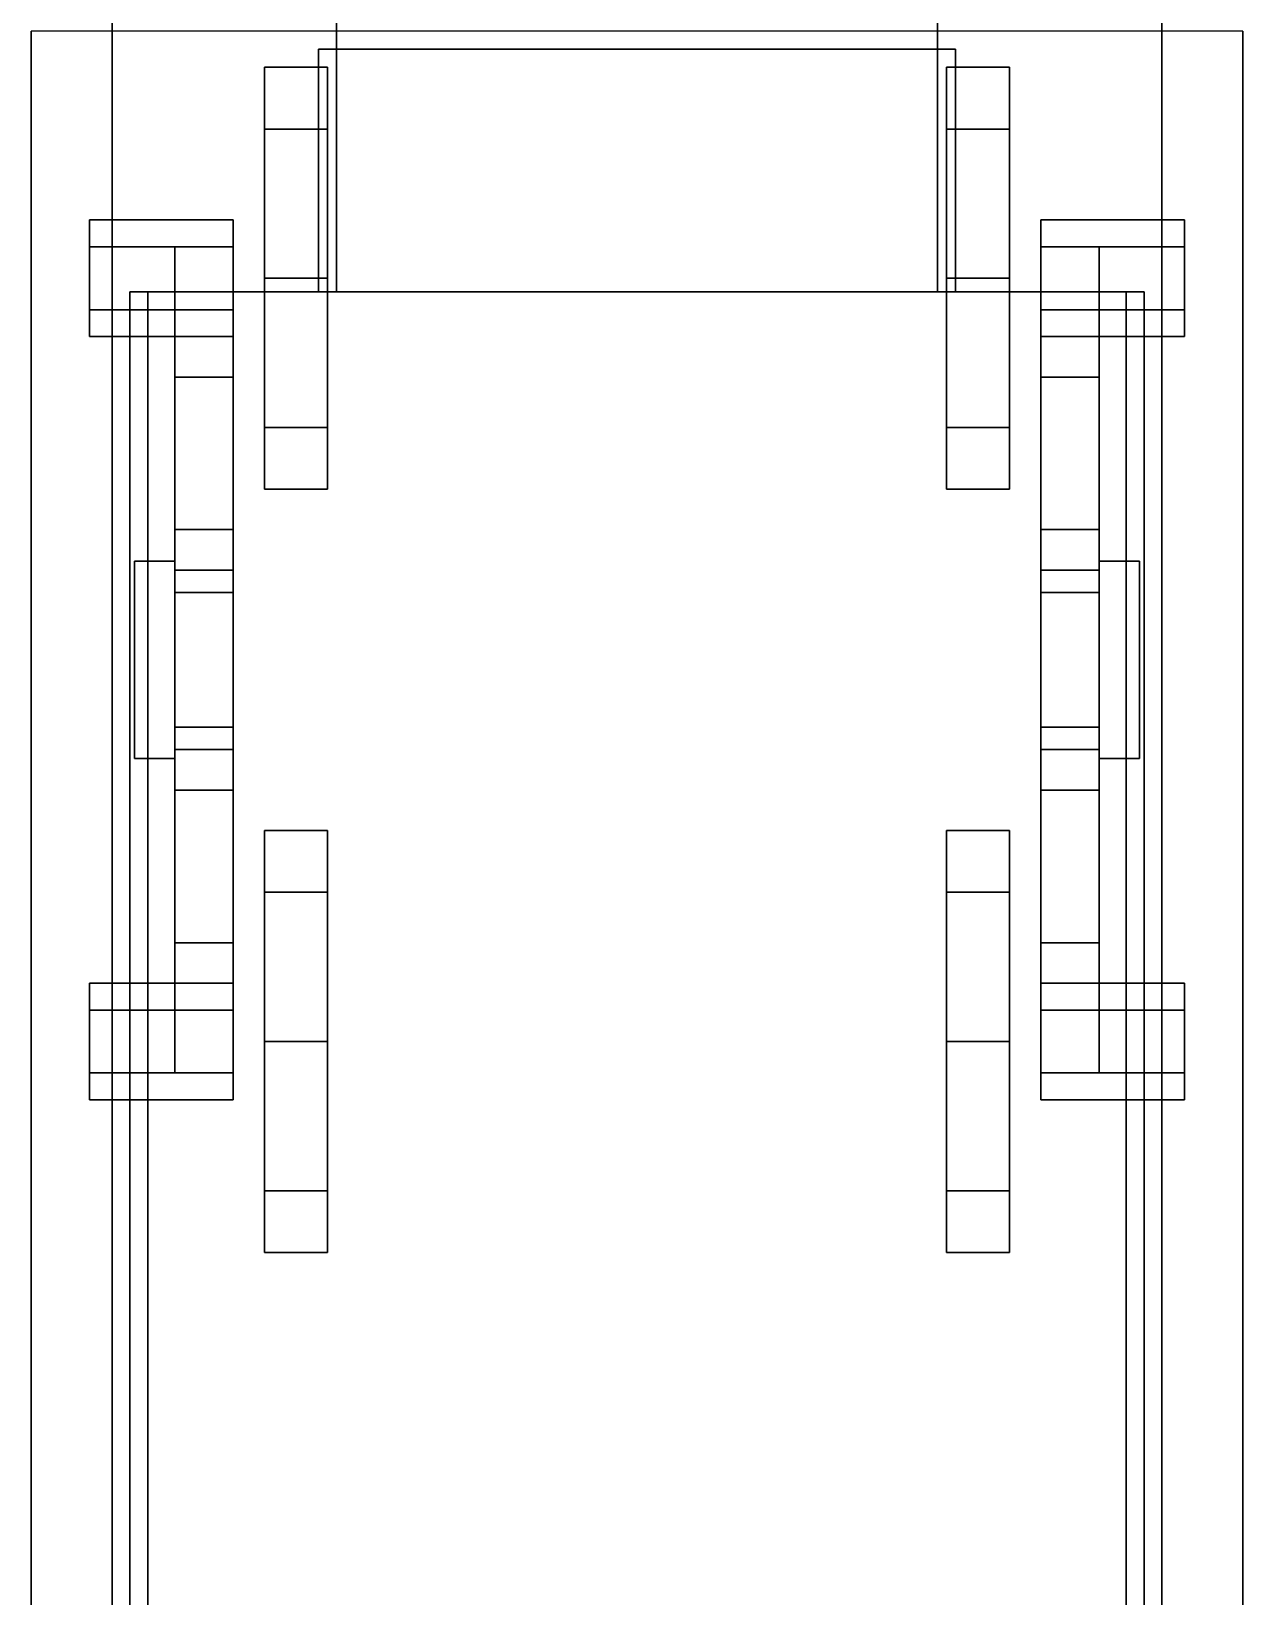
# Model space of a CAD drawing. Extents: x -1.4 to 1.4, y -13.4 to 5.2.
# Drawn here: x -1.35 to 1.35, y -9.567 to -6.08 of the extents above; entities that cross this region are included whole.
import ezdxf

# ---------------------------------------------------------------- set-up
doc = ezdxf.new("R2010")
doc.units = 0
doc.layers.get('0').update_dxf_attribs({"linetype": 'CONTINUOUS'})
doc.layers.add('WHEELS', color=2, linetype='CONTINUOUS')

msp = doc.modelspace()

# ---------------------------------------------------------------- linework, layer by layer
for points in [[(-1.17, -5.58, 1.25), (-1.17, -5.58, 0.97), (-1.17, -12.92, 0.97), (-1.17, -12.92, 1.25)], [(1.17, -12.92, 1.25), (1.17, -5.58, 1.25), (-1.17, -5.58, 1.25), (-1.17, -12.92, 1.25)], [(1.17, -12.92, 0.97), (1.17, -5.58, 0.97), (1.17, -5.58, 1.25), (1.17, -12.92, 1.25)], [(-0.67, -5.92, 3.4), (-0.67, -6.12, 3.3172), (0.67, -6.12, 3.3172), (0.67, -5.92, 3.4)], [(-0.67, -5.92, 3.4), (-0.67, -5.92, 3.11), (-0.67, -6.12, 3.11), (-0.67, -6.12, 3.3172)], [(0.67, -6.12, 3.11), (0.67, -5.92, 3.11), (0.67, -5.92, 3.4), (0.67, -6.12, 3.3172)], [(1.35, -12.55, 3.11), (1.35, -6.08, 3.11), (-1.35, -6.08, 3.11), (-1.35, -12.55, 3.11)], [(-1.35, -6.08, 3.11), (-1.35, -6.08, 1.25), (-1.35, -12.55, 1.25), (-1.35, -12.55, 3.11)], [(1.35, -12.55, 1.25), (1.35, -6.08, 1.25), (1.35, -6.08, 3.11), (1.35, -12.55, 3.11)], [(-0.71, -6.66, 3.56), (-0.67, -6.66, 3.6), (-0.67, -6.12, 3.6), (-0.71, -6.12, 3.56)], [(-0.67, -6.66, 3.52), (-0.71, -6.66, 3.56), (-0.71, -6.12, 3.56), (-0.67, -6.12, 3.52)], [(-0.71, -6.12, 3.56), (0.71, -6.12, 3.56), (0.67, -6.12, 3.52), (-0.67, -6.12, 3.52)], [(-0.67, -6.12, 3.6), (0.67, -6.12, 3.6), (0.71, -6.12, 3.56), (-0.71, -6.12, 3.56)], [(-0.67, -6.12, 3.52), (-0.67, -6.12, 3.11), (-0.67, -6.66, 3.11), (-0.67, -6.66, 3.52)], [(-0.67, -6.66, 3.6), (0.67, -6.66, 3.6), (0.67, -6.12, 3.6), (-0.67, -6.12, 3.6)], [(-0.67, -6.12, 3.52), (0.67, -6.12, 3.52), (0.67, -6.12, 3.3172), (-0.67, -6.12, 3.3172)], [(0.67, -6.66, 3.11), (0.67, -6.12, 3.11), (0.67, -6.12, 3.52), (0.67, -6.66, 3.52)], [(0.71, -6.66, 3.56), (0.67, -6.66, 3.52), (0.67, -6.12, 3.52), (0.71, -6.12, 3.56)], [(0.67, -6.66, 3.6), (0.71, -6.66, 3.56), (0.71, -6.12, 3.56), (0.67, -6.12, 3.6)], [(-0.9, -6.5, 0.4), (-0.9, -6.56, 0.3), (-1.22, -6.56, 0.3), (-1.22, -6.5, 0.4)], [(-1.22, -6.5, 0.4), (-1.22, -6.56, 0.3), (-1.22, -6.7, 0.3), (-1.22, -6.76, 0.4)], [(-0.9, -6.5, 0.66), (-0.9, -6.5, 0.4), (-1.22, -6.5, 0.4), (-1.22, -6.5, 0.66)], [(-1.22, -6.5, 0.66), (-1.22, -6.5, 0.4), (-1.22, -6.76, 0.4), (-1.22, -6.76, 0.66)], [(-0.9, -6.76, 0.66), (-0.9, -6.5, 0.66), (-1.22, -6.5, 0.66), (-1.22, -6.76, 0.66)], [(1.22, -6.5, 0.4), (1.22, -6.56, 0.3), (0.9, -6.56, 0.3), (0.9, -6.5, 0.4)], [(1.22, -6.5, 0.66), (1.22, -6.5, 0.4), (0.9, -6.5, 0.4), (0.9, -6.5, 0.66)], [(0.9, -6.5, 0.66), (0.9, -6.76, 0.66), (1.22, -6.76, 0.66), (1.22, -6.5, 0.66)], [(1.22, -6.76, 0.4), (1.22, -6.7, 0.3), (1.22, -6.56, 0.3), (1.22, -6.5, 0.4)], [(1.22, -6.76, 0.66), (1.22, -6.76, 0.4), (1.22, -6.5, 0.4), (1.22, -6.5, 0.66)], [(-1.22, -6.7, 0.3), (-1.22, -6.56, 0.3), (-0.9, -6.56, 0.3), (-0.9, -6.7, 0.3)], [(-1.03, -6.56, 0.71), (-1.03, -7.19, 0.84), (-0.9, -7.19, 0.84), (-0.9, -6.56, 0.71)], [(-1.03, -6.56, 0.66), (-1.03, -6.56, 0.71), (-0.9, -6.56, 0.71), (-0.9, -6.56, 0.66)], [(-1.03, -6.85, 0.71), (-1.03, -7.19, 0.77), (-1.03, -7.19, 0.84), (-1.03, -6.56, 0.71)], [(-1.03, -6.85, 0.66), (-1.03, -6.85, 0.71), (-1.03, -6.56, 0.71), (-1.03, -6.56, 0.66)], [(1.22, -6.56, 0.3), (1.22, -6.7, 0.3), (0.9, -6.7, 0.3), (0.9, -6.56, 0.3)], [(0.9, -6.56, 0.66), (0.9, -6.56, 0.71), (1.03, -6.56, 0.71), (1.03, -6.56, 0.66)], [(0.9, -6.56, 0.71), (0.9, -7.19, 0.84), (1.03, -7.19, 0.84), (1.03, -6.56, 0.71)], [(1.03, -6.56, 0.71), (1.03, -6.85, 0.71), (1.03, -6.85, 0.66), (1.03, -6.56, 0.66)], [(1.03, -7.19, 0.84), (1.03, -7.19, 0.77), (1.03, -6.85, 0.71), (1.03, -6.56, 0.71)], [(-1.09, -10.52, 3.52), (-1.13, -10.52, 3.56), (-1.13, -6.66, 3.56), (-1.09, -6.66, 3.52)], [(-1.13, -10.52, 3.56), (-1.09, -10.52, 3.6), (-1.09, -6.66, 3.6), (-1.13, -6.66, 3.56)], [(-1.09, -6.66, 3.52), (-1.09, -6.66, 3.11), (-1.09, -10.52, 3.11), (-1.09, -10.52, 3.52)], [(1.09, -10.52, 3.6), (1.09, -6.66, 3.6), (-1.09, -6.66, 3.6), (-1.09, -10.52, 3.6)], [(-0.67, -6.66, 3.52), (-0.67, -6.66, 3.11), (-1.09, -6.66, 3.11), (-1.09, -6.66, 3.52)], [(1.09, -6.66, 3.52), (1.09, -6.66, 3.11), (0.67, -6.66, 3.11), (0.67, -6.66, 3.52)], [(1.09, -10.52, 3.11), (1.09, -6.66, 3.11), (1.09, -6.66, 3.52), (1.09, -10.52, 3.52)], [(1.09, -10.52, 3.6), (1.13, -10.52, 3.56), (1.13, -6.66, 3.56), (1.09, -6.66, 3.6)], [(1.13, -10.52, 3.56), (1.09, -10.52, 3.52), (1.09, -6.66, 3.52), (1.13, -6.66, 3.56)], [(-1.22, -6.76, 0.4), (-1.22, -6.7, 0.3), (-0.9, -6.7, 0.3), (-0.9, -6.76, 0.4)], [(0.9, -6.76, 0.4), (0.9, -6.7, 0.3), (1.22, -6.7, 0.3), (1.22, -6.76, 0.4)], [(-1.22, -6.76, 0.66), (-1.22, -6.76, 0.4), (-0.9, -6.76, 0.4), (-0.9, -6.76, 0.66)], [(-1.03, -6.85, 0.52), (-1.03, -6.85, 0.66), (-1.03, -6.76, 0.66), (-1.03, -6.76, 0.52)], [(-0.9, -6.76, 0.52), (-0.9, -6.85, 0.52), (-1.03, -6.85, 0.52), (-1.03, -6.76, 0.52)], [(0.9, -6.76, 0.66), (0.9, -6.76, 0.4), (1.22, -6.76, 0.4), (1.22, -6.76, 0.66)], [(1.03, -6.76, 0.52), (1.03, -6.85, 0.52), (0.9, -6.85, 0.52), (0.9, -6.76, 0.52)], [(1.03, -6.76, 0.66), (1.03, -6.85, 0.66), (1.03, -6.85, 0.52), (1.03, -6.76, 0.52)], [(-0.9, -6.85, 0.52), (-0.9, -7.19, 0.34), (-1.03, -7.19, 0.34), (-1.03, -6.85, 0.52)], [(-1.03, -7.19, 0.34), (-1.03, -7.19, 0.4), (-1.03, -6.85, 0.58), (-1.03, -6.85, 0.52)], [(-0.9, -6.85, 0.58), (-0.9, -6.85, 0.71), (-1.03, -6.85, 0.71), (-1.03, -6.85, 0.58)], [(-1.03, -6.85, 0.58), (-1.03, -7.19, 0.4), (-0.9, -7.19, 0.4), (-0.9, -6.85, 0.58)], [(-0.9, -6.85, 0.71), (-0.9, -7.19, 0.77), (-1.03, -7.19, 0.77), (-1.03, -6.85, 0.71)], [(1.03, -6.85, 0.52), (1.03, -7.19, 0.34), (0.9, -7.19, 0.34), (0.9, -6.85, 0.52)], [(1.03, -6.85, 0.58), (1.03, -6.85, 0.71), (0.9, -6.85, 0.71), (0.9, -6.85, 0.58)], [(0.9, -6.85, 0.58), (0.9, -7.19, 0.4), (1.03, -7.19, 0.4), (1.03, -6.85, 0.58)], [(1.03, -6.85, 0.71), (1.03, -7.19, 0.77), (0.9, -7.19, 0.77), (0.9, -6.85, 0.71)], [(1.03, -6.85, 0.58), (1.03, -7.19, 0.4), (1.03, -7.19, 0.34), (1.03, -6.85, 0.52)], [(-1.03, -7.33, 0.25), (-1.03, -7.28, 0.86), (-1.03, -7.19, 0.84), (-1.03, -7.19, 0.34)], [(-0.9, -7.19, 0.34), (-0.9, -7.33, 0.25), (-1.03, -7.33, 0.25), (-1.03, -7.19, 0.34)], [(-1.03, -7.19, 0.84), (-1.03, -7.28, 0.86), (-0.9, -7.28, 0.86), (-0.9, -7.19, 0.84)], [(-1.03, -7.19, 0.4), (-1.03, -7.19, 0.77), (-0.9, -7.19, 0.77), (-0.9, -7.19, 0.4)], [(1.03, -7.19, 0.34), (1.03, -7.33, 0.25), (0.9, -7.33, 0.25), (0.9, -7.19, 0.34)], [(0.9, -7.19, 0.84), (0.9, -7.28, 0.86), (1.03, -7.28, 0.86), (1.03, -7.19, 0.84)], [(0.9, -7.19, 0.4), (0.9, -7.19, 0.77), (1.03, -7.19, 0.77), (1.03, -7.19, 0.4)], [(1.03, -7.19, 0.84), (1.03, -7.28, 0.86), (1.03, -7.33, 0.25), (1.03, -7.19, 0.34)], [(-1.12, -7.26, 0.79), (-1.12, -7.26, 0.33), (-1.12, -7.7, 0.33), (-1.12, -7.7, 0.79)], [(-1.03, -7.26, 0.79), (-1.03, -7.26, 0.33), (-1.12, -7.26, 0.33), (-1.12, -7.26, 0.79)], [(-1.12, -7.7, 0.33), (-1.12, -7.26, 0.33), (-1.03, -7.26, 0.33), (-1.03, -7.7, 0.33)], [(-1.03, -7.7, 0.79), (-1.03, -7.26, 0.79), (-1.12, -7.26, 0.79), (-1.12, -7.7, 0.79)], [(-1.03, -7.68, 0.86), (-1.03, -7.28, 0.86), (-1.03, -7.33, 0.25), (-1.03, -7.63, 0.25)], [(-0.9, -7.68, 0.86), (-0.9, -7.28, 0.86), (-1.03, -7.28, 0.86), (-1.03, -7.68, 0.86)], [(0.9, -7.28, 0.86), (0.9, -7.68, 0.86), (1.03, -7.68, 0.86), (1.03, -7.28, 0.86)], [(1.12, -7.26, 0.79), (1.12, -7.26, 0.33), (1.03, -7.26, 0.33), (1.03, -7.26, 0.79)], [(1.12, -7.26, 0.33), (1.12, -7.7, 0.33), (1.03, -7.7, 0.33), (1.03, -7.26, 0.33)], [(1.03, -7.26, 0.79), (1.03, -7.7, 0.79), (1.12, -7.7, 0.79), (1.12, -7.26, 0.79)], [(1.03, -7.28, 0.86), (1.03, -7.68, 0.86), (1.03, -7.63, 0.25), (1.03, -7.33, 0.25)], [(1.12, -7.7, 0.79), (1.12, -7.7, 0.33), (1.12, -7.26, 0.33), (1.12, -7.26, 0.79)], [(-1.03, -7.63, 0.25), (-1.03, -7.33, 0.25), (-0.9, -7.33, 0.25), (-0.9, -7.63, 0.25)], [(1.03, -7.33, 0.25), (1.03, -7.63, 0.25), (0.9, -7.63, 0.25), (0.9, -7.33, 0.25)], [(-1.03, -7.77, 0.84), (-1.03, -7.68, 0.86), (-1.03, -7.63, 0.25), (-1.03, -7.77, 0.34)], [(-1.03, -7.77, 0.34), (-1.03, -7.63, 0.25), (-0.9, -7.63, 0.25), (-0.9, -7.77, 0.34)], [(0.9, -7.77, 0.34), (0.9, -7.63, 0.25), (1.03, -7.63, 0.25), (1.03, -7.77, 0.34)], [(1.03, -7.63, 0.25), (1.03, -7.68, 0.86), (1.03, -7.77, 0.84), (1.03, -7.77, 0.34)], [(-1.12, -7.7, 0.79), (-1.12, -7.7, 0.33), (-1.03, -7.7, 0.33), (-1.03, -7.7, 0.79)], [(-0.9, -7.77, 0.84), (-0.9, -7.68, 0.86), (-1.03, -7.68, 0.86), (-1.03, -7.77, 0.84)], [(1.03, -7.77, 0.84), (1.03, -7.68, 0.86), (0.9, -7.68, 0.86), (0.9, -7.77, 0.84)], [(1.03, -7.7, 0.79), (1.03, -7.7, 0.33), (1.12, -7.7, 0.33), (1.12, -7.7, 0.79)], [(-1.03, -8.11, 0.58), (-1.03, -7.77, 0.4), (-1.03, -7.77, 0.34), (-1.03, -8.11, 0.52)], [(-1.03, -8.11, 0.52), (-1.03, -7.77, 0.34), (-0.9, -7.77, 0.34), (-0.9, -8.11, 0.52)], [(-0.9, -7.77, 0.4), (-0.9, -7.77, 0.77), (-1.03, -7.77, 0.77), (-1.03, -7.77, 0.4)], [(-0.9, -8.11, 0.58), (-0.9, -7.77, 0.4), (-1.03, -7.77, 0.4), (-1.03, -8.11, 0.58)], [(-1.03, -7.77, 0.84), (-1.03, -7.77, 0.77), (-1.03, -8.11, 0.71), (-1.03, -8.4, 0.71)], [(-0.9, -8.4, 0.71), (-0.9, -7.77, 0.84), (-1.03, -7.77, 0.84), (-1.03, -8.4, 0.71)], [(-1.03, -8.11, 0.71), (-1.03, -7.77, 0.77), (-0.9, -7.77, 0.77), (-0.9, -8.11, 0.71)], [(0.9, -8.11, 0.52), (0.9, -7.77, 0.34), (1.03, -7.77, 0.34), (1.03, -8.11, 0.52)], [(1.03, -7.77, 0.4), (1.03, -7.77, 0.77), (0.9, -7.77, 0.77), (0.9, -7.77, 0.4)], [(1.03, -8.11, 0.58), (1.03, -7.77, 0.4), (0.9, -7.77, 0.4), (0.9, -8.11, 0.58)], [(1.03, -8.4, 0.71), (1.03, -7.77, 0.84), (0.9, -7.77, 0.84), (0.9, -8.4, 0.71)], [(0.9, -8.11, 0.71), (0.9, -7.77, 0.77), (1.03, -7.77, 0.77), (1.03, -8.11, 0.71)], [(1.03, -7.77, 0.34), (1.03, -7.77, 0.4), (1.03, -8.11, 0.58), (1.03, -8.11, 0.52)], [(1.03, -8.11, 0.71), (1.03, -7.77, 0.77), (1.03, -7.77, 0.84), (1.03, -8.4, 0.71)], [(-1.03, -8.11, 0.58), (-1.03, -8.11, 0.71), (-0.9, -8.11, 0.71), (-0.9, -8.11, 0.58)], [(-1.03, -8.2, 0.66), (-1.03, -8.11, 0.66), (-1.03, -8.11, 0.52), (-1.03, -8.2, 0.52)], [(-1.03, -8.2, 0.52), (-1.03, -8.11, 0.52), (-0.9, -8.11, 0.52), (-0.9, -8.2, 0.52)], [(-1.03, -8.4, 0.71), (-1.03, -8.11, 0.71), (-1.03, -8.11, 0.66), (-1.03, -8.4, 0.66)], [(0.9, -8.11, 0.58), (0.9, -8.11, 0.71), (1.03, -8.11, 0.71), (1.03, -8.11, 0.58)], [(0.9, -8.2, 0.52), (0.9, -8.11, 0.52), (1.03, -8.11, 0.52), (1.03, -8.2, 0.52)], [(1.03, -8.11, 0.52), (1.03, -8.11, 0.66), (1.03, -8.2, 0.66), (1.03, -8.2, 0.52)], [(1.03, -8.11, 0.66), (1.03, -8.11, 0.71), (1.03, -8.4, 0.71), (1.03, -8.4, 0.66)], [(-1.22, -8.2, 0.4), (-1.22, -8.26, 0.3), (-1.22, -8.4, 0.3), (-1.22, -8.46, 0.4)], [(-0.9, -8.2, 0.4), (-0.9, -8.26, 0.3), (-1.22, -8.26, 0.3), (-1.22, -8.2, 0.4)], [(-1.22, -8.2, 0.66), (-1.22, -8.2, 0.4), (-1.22, -8.46, 0.4), (-1.22, -8.46, 0.66)], [(-0.9, -8.2, 0.66), (-0.9, -8.2, 0.4), (-1.22, -8.2, 0.4), (-1.22, -8.2, 0.66)], [(-0.9, -8.46, 0.66), (-0.9, -8.2, 0.66), (-1.22, -8.2, 0.66), (-1.22, -8.46, 0.66)], [(1.22, -8.2, 0.4), (1.22, -8.26, 0.3), (0.9, -8.26, 0.3), (0.9, -8.2, 0.4)], [(1.22, -8.2, 0.66), (1.22, -8.2, 0.4), (0.9, -8.2, 0.4), (0.9, -8.2, 0.66)], [(0.9, -8.2, 0.66), (0.9, -8.46, 0.66), (1.22, -8.46, 0.66), (1.22, -8.2, 0.66)], [(1.22, -8.46, 0.4), (1.22, -8.4, 0.3), (1.22, -8.26, 0.3), (1.22, -8.2, 0.4)], [(1.22, -8.46, 0.66), (1.22, -8.46, 0.4), (1.22, -8.2, 0.4), (1.22, -8.2, 0.66)], [(-1.22, -8.4, 0.3), (-1.22, -8.26, 0.3), (-0.9, -8.26, 0.3), (-0.9, -8.4, 0.3)], [(1.22, -8.26, 0.3), (1.22, -8.4, 0.3), (0.9, -8.4, 0.3), (0.9, -8.26, 0.3)], [(-1.22, -8.46, 0.4), (-1.22, -8.4, 0.3), (-0.9, -8.4, 0.3), (-0.9, -8.46, 0.4)], [(-0.9, -8.4, 0.66), (-0.9, -8.4, 0.71), (-1.03, -8.4, 0.71), (-1.03, -8.4, 0.66)], [(0.9, -8.46, 0.4), (0.9, -8.4, 0.3), (1.22, -8.4, 0.3), (1.22, -8.46, 0.4)], [(1.03, -8.4, 0.66), (1.03, -8.4, 0.71), (0.9, -8.4, 0.71), (0.9, -8.4, 0.66)], [(-1.22, -8.46, 0.66), (-1.22, -8.46, 0.4), (-0.9, -8.46, 0.4), (-0.9, -8.46, 0.66)], [(0.9, -8.46, 0.66), (0.9, -8.46, 0.4), (1.22, -8.46, 0.4), (1.22, -8.46, 0.66)]]:
    msp.add_3dface(points)
at = {"layer": 'WHEELS'}
for points in [[(-0.83, -6.9623, 0.7823), (-0.83, -6.16, 0.45), (-0.83, -6.2977, 0.1177), (-0.83, -7.1, 0.45)], [(-0.69, -6.16, 0.45), (-0.69, -6.2977, 0.1177), (-0.83, -6.2977, 0.1177), (-0.83, -6.16, 0.45)], [(-0.83, -6.63, 0.92), (-0.83, -6.2977, 0.7823), (-0.83, -6.16, 0.45), (-0.83, -6.9623, 0.7823)], [(-0.69, -6.2977, 0.7823), (-0.69, -6.16, 0.45), (-0.83, -6.16, 0.45), (-0.83, -6.2977, 0.7823)], [(0.69, -6.2977, 0.1177), (0.69, -6.16, 0.45), (0.83, -6.16, 0.45), (0.83, -6.2977, 0.1177)], [(0.69, -6.16, 0.45), (0.69, -6.2977, 0.7823), (0.83, -6.2977, 0.7823), (0.83, -6.16, 0.45)], [(0.83, -6.16, 0.45), (0.83, -6.9623, 0.1177), (0.83, -6.63, -0.02), (0.83, -6.2977, 0.1177)], [(0.83, -6.2977, 0.7823), (0.83, -7.1, 0.45), (0.83, -6.9623, 0.1177), (0.83, -6.16, 0.45)], [(-0.83, -7.1, 0.45), (-0.83, -6.2977, 0.1177), (-0.83, -6.63, -0.02), (-0.83, -6.9623, 0.1177)], [(-0.69, -6.2977, 0.1177), (-0.69, -6.63, -0.02), (-0.83, -6.63, -0.02), (-0.83, -6.2977, 0.1177)], [(-0.69, -6.63, 0.92), (-0.69, -6.2977, 0.7823), (-0.83, -6.2977, 0.7823), (-0.83, -6.63, 0.92)], [(0.69, -6.63, -0.02), (0.69, -6.2977, 0.1177), (0.83, -6.2977, 0.1177), (0.83, -6.63, -0.02)], [(0.69, -6.2977, 0.7823), (0.69, -6.63, 0.92), (0.83, -6.63, 0.92), (0.83, -6.2977, 0.7823)], [(0.83, -6.63, 0.92), (0.83, -6.9623, 0.7823), (0.83, -7.1, 0.45), (0.83, -6.2977, 0.7823)], [(-0.69, -6.63, -0.02), (-0.69, -6.9623, 0.1177), (-0.83, -6.9623, 0.1177), (-0.83, -6.63, -0.02)], [(-0.69, -6.9623, 0.7823), (-0.69, -6.63, 0.92), (-0.83, -6.63, 0.92), (-0.83, -6.9623, 0.7823)], [(0.69, -6.9623, 0.1177), (0.69, -6.63, -0.02), (0.83, -6.63, -0.02), (0.83, -6.9623, 0.1177)], [(0.69, -6.63, 0.92), (0.69, -6.9623, 0.7823), (0.83, -6.9623, 0.7823), (0.83, -6.63, 0.92)], [(-0.69, -6.9623, 0.1177), (-0.69, -7.1, 0.45), (-0.83, -7.1, 0.45), (-0.83, -6.9623, 0.1177)], [(-0.69, -7.1, 0.45), (-0.69, -6.9623, 0.7823), (-0.83, -6.9623, 0.7823), (-0.83, -7.1, 0.45)], [(0.69, -7.1, 0.45), (0.69, -6.9623, 0.1177), (0.83, -6.9623, 0.1177), (0.83, -7.1, 0.45)], [(0.69, -6.9623, 0.7823), (0.69, -7.1, 0.45), (0.83, -7.1, 0.45), (0.83, -6.9623, 0.7823)], [(-0.69, -7.86, 0.45), (-0.69, -7.9977, 0.1177), (-0.83, -7.9977, 0.1177), (-0.83, -7.86, 0.45)], [(-0.83, -8.6623, 0.7823), (-0.83, -7.86, 0.45), (-0.83, -7.9977, 0.1177), (-0.83, -8.8, 0.45)], [(-0.83, -8.33, 0.92), (-0.83, -7.9977, 0.7823), (-0.83, -7.86, 0.45), (-0.83, -8.6623, 0.7823)], [(-0.69, -7.9977, 0.7823), (-0.69, -7.86, 0.45), (-0.83, -7.86, 0.45), (-0.83, -7.9977, 0.7823)], [(0.69, -7.9977, 0.1177), (0.69, -7.86, 0.45), (0.83, -7.86, 0.45), (0.83, -7.9977, 0.1177)], [(0.69, -7.86, 0.45), (0.69, -7.9977, 0.7823), (0.83, -7.9977, 0.7823), (0.83, -7.86, 0.45)], [(0.83, -7.9977, 0.7823), (0.83, -8.8, 0.45), (0.83, -8.6623, 0.1177), (0.83, -7.86, 0.45)], [(0.83, -7.86, 0.45), (0.83, -8.6623, 0.1177), (0.83, -8.33, -0.02), (0.83, -7.9977, 0.1177)], [(-0.83, -8.8, 0.45), (-0.83, -7.9977, 0.1177), (-0.83, -8.33, -0.02), (-0.83, -8.6623, 0.1177)], [(-0.69, -7.9977, 0.1177), (-0.69, -8.33, -0.02), (-0.83, -8.33, -0.02), (-0.83, -7.9977, 0.1177)], [(-0.69, -8.33, 0.92), (-0.69, -7.9977, 0.7823), (-0.83, -7.9977, 0.7823), (-0.83, -8.33, 0.92)], [(0.69, -8.33, -0.02), (0.69, -7.9977, 0.1177), (0.83, -7.9977, 0.1177), (0.83, -8.33, -0.02)], [(0.69, -7.9977, 0.7823), (0.69, -8.33, 0.92), (0.83, -8.33, 0.92), (0.83, -7.9977, 0.7823)], [(0.83, -8.33, 0.92), (0.83, -8.6623, 0.7823), (0.83, -8.8, 0.45), (0.83, -7.9977, 0.7823)], [(-0.69, -8.33, -0.02), (-0.69, -8.6623, 0.1177), (-0.83, -8.6623, 0.1177), (-0.83, -8.33, -0.02)], [(-0.69, -8.6623, 0.7823), (-0.69, -8.33, 0.92), (-0.83, -8.33, 0.92), (-0.83, -8.6623, 0.7823)], [(0.69, -8.6623, 0.1177), (0.69, -8.33, -0.02), (0.83, -8.33, -0.02), (0.83, -8.6623, 0.1177)], [(0.69, -8.33, 0.92), (0.69, -8.6623, 0.7823), (0.83, -8.6623, 0.7823), (0.83, -8.33, 0.92)], [(-0.69, -8.6623, 0.1177), (-0.69, -8.8, 0.45), (-0.83, -8.8, 0.45), (-0.83, -8.6623, 0.1177)], [(-0.69, -8.8, 0.45), (-0.69, -8.6623, 0.7823), (-0.83, -8.6623, 0.7823), (-0.83, -8.8, 0.45)], [(0.69, -8.8, 0.45), (0.69, -8.6623, 0.1177), (0.83, -8.6623, 0.1177), (0.83, -8.8, 0.45)], [(0.69, -8.6623, 0.7823), (0.69, -8.8, 0.45), (0.83, -8.8, 0.45), (0.83, -8.6623, 0.7823)]]:
    msp.add_3dface(points, dxfattribs=at)

doc.saveas('drawing.dxf')
